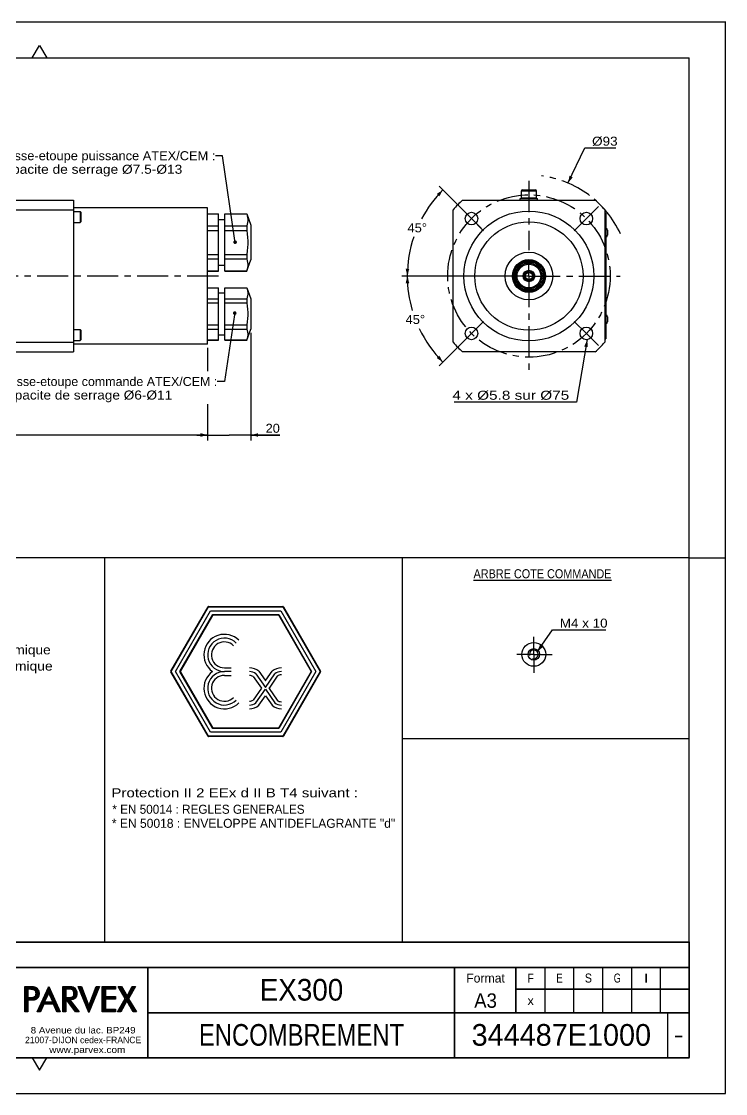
# Model space of a CAD drawing. Extents: x 0 to 420, y 0 to 297.
# Drawn here: x 224.9 to 420, y 0 to 297 of the extents above; entities that cross this region are included whole.
import ezdxf
from ezdxf.enums import TextEntityAlignment as Align

# ---------------------------------------------------------------- set-up
doc = ezdxf.new("R2010")
doc.units = 0
doc.header["$LTSCALE"] = 23.1
doc.linetypes.add('CENTER', pattern=[0.6, 0.375, -0.075, 0.075, -0.075])
doc.layers.get('0').update_dxf_attribs({"linetype": 'CONTINUOUS'})
for name, color, linetype in [('COTE', 7, 'CONTINUOUS'), ('DEFAULT_1', 7, 'CENTER'), ('NOTES', 7, 'CONTINUOUS'), ('TOUT', 7, 'CONTINUOUS')]:
    doc.layers.add(name, color=color, linetype=linetype)
doc.styles.get("Standard").update_dxf_attribs({"font": 'txt', "width": 0.8})
doc.dimstyles.get("Standard").update_dxf_attribs({"dimtxt": 0.18, "dimasz": 0.18, "dimexe": 0.18, "dimexo": 0.0625, "dimgap": 0.09, "dimtad": 0, "dimtih": 1, "dimtoh": 1, "dimdec": 4, "dimzin": 0, "dimtxsty": 'STANDARD', "dimcen": 0.09, "dimazin": 3, "dimtfac": 1, "dimtdec": 4, "dimtofl": 0, "dimtmove": 0, "dimatfit": 3, "dimtolj": 1, "dimtzin": 0})

# ---------------------------------------------------------------- blocks, each defined once
blk = doc.blocks.new('SIGLEPARVEX_BL0')
at = {"color": 2, "linetype": 'CONTINUOUS'}
for p, q in [((225.81, 22.61), (225.81, 29.66)), ((225.81, 29.66), (227.32, 29.66)), ((226, 22.61), (226, 29.66)), ((226.2, 29.66), (226.2, 22.61)), ((226.4, 22.61), (226.4, 29.66)), ((226.6, 29.66), (226.6, 22.61)), ((226.67, 28.89), (226.67, 26.6)), ((227.09, 28.89), (226.67, 28.89)), ((226.8, 28.89), (226.8, 29.66)), ((227, 29.66), (227, 28.89)), ((227.34, 28.89), (227.09, 28.89)), ((227.2, 28.89), (227.2, 29.66)), ((227.32, 29.66), (227.52, 29.66)), ((227.59, 28.87), (227.34, 28.89)), ((227.4, 29.66), (227.4, 28.89)), ((227.52, 29.66), (227.68, 29.66)), ((227.81, 28.86), (227.59, 28.87)), ((227.6, 28.87), (227.6, 29.66)), ((227.68, 29.66), (227.84, 29.64)), ((227.8, 29.64), (227.8, 28.86)), ((228, 28.82), (227.81, 28.86)), ((227.84, 29.64), (228, 29.64)), ((228, 28.82), (228, 29.64)), ((228, 29.64), (228.13, 29.62)), ((228.18, 28.78), (228, 28.82)), ((228.13, 29.62), (228.25, 29.6)), ((228.32, 28.75), (228.18, 28.78)), ((228.18, 26.69), (228.34, 26.74)), ((228.2, 29.61), (228.2, 28.78)), ((228.25, 29.6), (228.36, 29.58)), ((228.46, 28.7), (228.32, 28.75)), ((228.34, 26.74), (228.46, 26.79)), ((228.36, 29.58), (228.46, 29.57)), ((228.4, 28.72), (228.4, 29.58)), ((228.4, 25.89), (228.4, 26.77)), ((228.46, 29.57), (228.55, 29.55)), ((228.57, 28.62), (228.46, 28.7)), ((228.46, 26.79), (228.57, 26.85)), ((228.55, 29.55), (228.64, 29.51)), ((228.73, 28.46), (228.57, 28.62)), ((228.57, 26.85), (228.75, 26.99)), ((228.6, 29.53), (228.6, 28.59)), ((228.6, 26.87), (228.6, 25.94)), ((228.64, 29.51), (228.71, 29.5)), ((228.71, 29.5), (228.8, 29.46)), ((228.86, 28.25), (228.73, 28.46)), ((228.75, 26.99), (228.87, 27.18)), ((228.8, 28.34), (228.8, 29.46)), ((228.8, 29.46), (228.87, 29.42)), ((228.8, 26.01), (228.8, 27.07)), ((228.94, 28), (228.86, 28.25)), ((228.87, 29.42), (228.94, 29.39)), ((228.87, 27.18), (228.94, 27.41)), ((228.94, 29.39), (229.01, 29.35)), ((228.96, 27.7), (228.94, 28)), ((228.94, 27.41), (228.96, 27.7)), ((229, 29.36), (229, 26.11)), ((229.01, 29.35), (229.09, 29.3)), ((229.09, 29.3), (229.25, 29.18)), ((229.2, 26.27), (229.2, 29.21)), ((229.25, 29.18), (229.37, 29.03)), ((229.26, 22.61), (232.47, 29.66)), ((229.37, 29.03), (229.49, 28.86)), ((229.4, 28.99), (229.4, 26.47)), ((229.49, 28.86), (229.6, 28.66)), ((229.62, 26.83), (229.57, 26.72)), ((229.6, 26.79), (229.6, 28.66)), ((229.6, 28.66), (229.69, 28.45)), ((229.71, 27.04), (229.62, 26.83)), ((229.69, 28.45), (229.74, 28.22)), ((229.76, 27.25), (229.71, 27.04)), ((229.74, 28.22), (229.78, 27.98)), ((229.78, 27.5), (229.76, 27.25)), ((229.78, 27.98), (229.8, 27.73)), ((229.8, 27.73), (229.78, 27.5)), ((231.2, 24.76), (231.2, 26.88)), ((232.47, 27.9), (231.34, 25.44)), ((231.4, 27.32), (231.4, 25.57)), ((231.6, 26), (231.6, 27.76)), ((231.8, 28.2), (231.8, 26.44)), ((232, 26.88), (232, 28.64)), ((232.2, 29.08), (232.2, 27.32)), ((232.4, 27.76), (232.4, 29.52)), ((232.47, 29.66), (235.63, 22.61)), ((233.57, 25.44), (232.47, 27.9)), ((232.6, 29.35), (232.6, 27.59)), ((232.8, 27.14), (232.8, 28.91)), ((233, 28.46), (233, 26.7)), ((233.2, 26.25), (233.2, 28.02)), ((233.4, 27.57), (233.4, 25.81)), ((233.6, 24.76), (233.6, 27.13)), ((236.38, 22.61), (236.38, 29.66)), ((236.38, 29.66), (238.09, 29.66)), ((236.4, 22.61), (236.4, 29.66)), ((236.6, 29.66), (236.6, 22.61)), ((236.8, 22.61), (236.8, 29.66)), ((237, 29.66), (237, 22.61)), ((237.2, 22.61), (237.2, 29.66)), ((237.89, 28.96), (237.23, 28.96)), ((237.23, 28.96), (237.23, 26.6)), ((237.4, 29.66), (237.4, 28.96)), ((237.6, 28.96), (237.6, 29.66)), ((237.8, 29.66), (237.8, 28.96)), ((238.1, 28.96), (237.89, 28.96)), ((238, 28.96), (238, 29.66)), ((238.09, 29.66), (238.25, 29.66)), ((238.3, 28.94), (238.1, 28.96)), ((238.2, 29.66), (238.2, 28.95)), ((238.25, 29.66), (238.41, 29.66)), ((238.5, 28.93), (238.3, 28.94)), ((238.4, 28.94), (238.4, 29.66)), ((238.41, 29.66), (238.55, 29.64)), ((238.66, 28.89), (238.5, 28.93)), ((238.55, 29.64), (238.67, 29.64)), ((238.6, 29.64), (238.6, 28.9)), ((238.8, 28.86), (238.66, 28.89)), ((238.67, 29.64), (238.8, 29.62)), ((238.8, 28.85), (238.8, 29.62)), ((238.8, 29.62), (238.9, 29.6)), ((238.92, 28.82), (238.8, 28.86)), ((238.82, 26.7), (238.94, 26.74)), ((238.9, 29.6), (238.99, 29.6)), ((239.03, 28.77), (238.92, 28.82)), ((238.94, 26.74), (239.05, 26.79)), ((238.99, 29.6), (239.08, 29.58)), ((239, 29.6), (239, 28.78)), ((239, 26.77), (239, 26.03)), ((239.12, 28.7), (239.03, 28.77)), ((239.05, 26.79), (239.14, 26.85)), ((239.08, 29.58), (239.15, 29.57)), ((239.26, 28.52), (239.12, 28.7)), ((239.14, 26.85), (239.28, 27.01)), ((239.15, 29.57), (239.24, 29.53)), ((239.2, 28.59), (239.2, 29.55)), ((239.2, 26.09), (239.2, 26.92)), ((239.24, 29.53), (239.31, 29.5)), ((239.37, 28.3), (239.26, 28.52)), ((239.28, 27.01), (239.38, 27.2)), ((239.31, 29.5), (239.38, 29.48)), ((239.44, 28.04), (239.37, 28.3)), ((239.38, 29.48), (239.46, 29.42)), ((239.38, 27.2), (239.44, 27.43)), ((239.4, 29.46), (239.4, 28.17)), ((239.4, 27.28), (239.4, 26.15)), ((239.46, 27.73), (239.44, 28.04)), ((239.44, 27.43), (239.46, 27.73)), ((239.46, 29.42), (239.53, 29.39)), ((239.53, 29.39), (239.6, 29.35)), ((239.6, 26.27), (239.6, 29.35)), ((239.6, 29.35), (239.65, 29.3)), ((239.65, 29.3), (239.79, 29.18)), ((239.79, 29.18), (239.92, 29.02)), ((239.8, 29.16), (239.8, 26.41)), ((239.92, 29.02), (240.02, 28.86)), ((240, 26.66), (240, 28.89)), ((240.02, 28.86), (240.11, 28.66)), ((240.17, 26.99), (240.02, 26.69)), ((240.11, 28.66), (240.2, 28.45)), ((240.26, 27.33), (240.17, 26.99)), ((240.2, 28.45), (240.2, 27.12)), ((240.2, 28.45), (240.26, 28.22)), ((240.26, 28.22), (240.27, 27.98)), ((240.29, 27.73), (240.26, 27.33)), ((240.27, 27.98), (240.29, 27.73)), ((243.6, 22.45), (240.63, 29.66)), ((240.63, 29.66), (241.57, 29.66)), ((240.8, 29.24), (240.8, 29.66)), ((241, 29.66), (241, 28.75)), ((241.2, 28.27), (241.2, 29.66)), ((241.4, 29.66), (241.4, 27.78)), ((241.57, 29.66), (243.6, 24.27)), ((241.6, 27.3), (241.6, 29.58)), ((241.8, 29.04), (241.8, 26.81)), ((242, 26.33), (242, 28.51)), ((242.2, 27.98), (242.2, 25.84)), ((242.4, 25.36), (242.4, 27.45)), ((242.6, 26.92), (242.6, 24.87)), ((246.53, 29.66), (243.6, 22.45)), ((243.6, 24.27), (245.65, 29.66)), ((244.6, 26.91), (244.6, 24.92)), ((244.8, 25.41), (244.8, 27.44)), ((245, 27.96), (245, 25.9)), ((245.2, 26.39), (245.2, 28.49)), ((245.4, 29.02), (245.4, 26.88)), ((245.6, 27.37), (245.6, 29.54)), ((245.65, 29.66), (246.53, 29.66)), ((245.8, 29.66), (245.8, 27.86)), ((246, 28.35), (246, 29.66)), ((246.2, 29.66), (246.2, 28.84)), ((246.4, 29.33), (246.4, 29.66)), ((247.32, 22.61), (247.32, 29.66)), ((247.32, 29.66), (251, 29.66)), ((247.4, 29.66), (247.4, 22.61)), ((247.6, 22.61), (247.6, 29.66)), ((247.8, 29.66), (247.8, 22.61)), ((248, 22.61), (248, 29.66)), ((251, 28.89), (248.17, 28.89)), ((248.17, 28.89), (248.17, 26.9)), ((248.17, 26.9), (251, 26.9)), ((248.2, 29.66), (248.2, 28.89)), ((248.2, 26.9), (248.2, 26.13)), ((248.4, 28.89), (248.4, 29.66)), ((248.4, 26.13), (248.4, 26.9)), ((248.6, 29.66), (248.6, 28.89)), ((248.6, 26.9), (248.6, 26.13)), ((248.8, 28.89), (248.8, 29.66)), ((248.8, 26.13), (248.8, 26.9)), ((249, 29.66), (249, 28.89)), ((249, 26.9), (249, 26.13)), ((249.2, 28.89), (249.2, 29.66)), ((249.2, 26.13), (249.2, 26.9)), ((249.4, 29.66), (249.4, 28.89)), ((249.4, 26.9), (249.4, 26.13)), ((249.6, 28.89), (249.6, 29.66)), ((249.6, 26.13), (249.6, 26.9)), ((249.8, 29.66), (249.8, 28.89)), ((249.8, 26.9), (249.8, 26.13)), ((250, 28.89), (250, 29.66)), ((250, 26.13), (250, 26.9)), ((250.2, 29.66), (250.2, 28.89)), ((250.2, 26.9), (250.2, 26.13)), ((250.4, 28.89), (250.4, 29.66)), ((250.4, 26.13), (250.4, 26.9)), ((250.6, 29.66), (250.6, 28.89)), ((250.6, 26.9), (250.6, 26.13)), ((250.8, 28.89), (250.8, 29.66)), ((250.8, 26.13), (250.8, 26.9)), ((251, 29.66), (251, 28.89)), ((251, 26.9), (251, 26.13)), ((253.67, 26.35), (251.68, 29.66)), ((251.68, 29.66), (252.67, 29.66)), ((251.8, 29.66), (251.8, 29.44)), ((252, 29.11), (252, 29.66)), ((252.2, 29.66), (252.2, 28.78)), ((252.4, 28.45), (252.4, 29.66)), ((252.6, 29.66), (252.6, 28.12)), ((252.67, 29.66), (254.16, 26.97)), ((252.8, 27.78), (252.8, 29.42)), ((253, 29.06), (253, 27.45)), ((253.2, 27.12), (253.2, 28.7)), ((253.4, 28.34), (253.4, 26.79)), ((253.6, 26.45), (253.6, 27.98)), ((253.8, 27.62), (253.8, 25.11)), ((254, 25.48), (254, 27.26)), ((254.16, 26.97), (255.61, 29.66)), ((254.2, 27.04), (254.2, 25.46)), ((254.4, 25.11), (254.4, 27.41)), ((256.55, 29.66), (254.57, 26.28)), ((254.6, 27.79), (254.6, 26.33)), ((254.8, 26.67), (254.8, 28.16)), ((255, 28.53), (255, 27.01)), ((255.2, 27.35), (255.2, 28.9)), ((255.4, 29.28), (255.4, 27.7)), ((255.6, 28.04), (255.6, 29.65)), ((255.61, 29.66), (256.55, 29.66)), ((255.8, 29.66), (255.8, 28.38)), ((256, 28.72), (256, 29.66)), ((256.2, 29.66), (256.2, 29.06)), ((256.4, 29.41), (256.4, 29.66)), ((226.67, 26.6), (227.09, 26.6)), ((227.09, 25.83), (226.67, 25.83)), ((226.67, 25.83), (226.67, 22.61)), ((226.8, 25.83), (226.8, 26.6)), ((227, 26.6), (227, 25.83)), ((227.09, 26.6), (227.36, 26.6)), ((227.32, 25.83), (227.09, 25.83)), ((227.2, 25.83), (227.2, 26.6)), ((227.52, 25.83), (227.32, 25.83)), ((227.36, 26.6), (227.59, 26.61)), ((227.4, 26.6), (227.4, 25.83)), ((227.68, 25.83), (227.52, 25.83)), ((227.59, 26.61), (227.82, 26.63)), ((227.6, 25.83), (227.6, 26.62)), ((227.86, 25.83), (227.68, 25.83)), ((227.8, 26.63), (227.8, 25.83)), ((227.82, 26.63), (228.02, 26.65)), ((228, 25.85), (227.86, 25.83)), ((228, 25.85), (228, 26.65)), ((228.14, 25.85), (228, 25.85)), ((228.02, 26.65), (228.18, 26.69)), ((228.27, 25.87), (228.14, 25.85)), ((228.2, 26.69), (228.2, 25.86)), ((228.37, 25.89), (228.27, 25.87)), ((228.46, 25.9), (228.37, 25.89)), ((228.55, 25.92), (228.46, 25.9)), ((228.64, 25.96), (228.55, 25.92)), ((228.73, 25.97), (228.64, 25.96)), ((228.8, 26.01), (228.73, 25.97)), ((228.87, 26.05), (228.8, 26.01)), ((228.94, 26.08), (228.87, 26.05)), ((229.01, 26.12), (228.94, 26.08)), ((229.09, 26.17), (229.01, 26.12)), ((229.16, 26.24), (229.09, 26.17)), ((229.25, 26.29), (229.16, 26.24)), ((229.32, 26.38), (229.25, 26.29)), ((229.39, 26.45), (229.32, 26.38)), ((229.46, 26.54), (229.39, 26.45)), ((229.51, 26.63), (229.46, 26.54)), ((229.57, 26.72), (229.51, 26.63)), ((229.8, 23.8), (229.8, 22.61)), ((230, 22.61), (230, 24.24)), ((230.2, 24.68), (230.2, 22.61)), ((231.1, 24.76), (230.21, 22.61)), ((230.4, 23.09), (230.4, 25.12)), ((230.6, 25.56), (230.6, 23.57)), ((230.8, 24.06), (230.8, 26)), ((231, 26.44), (231, 24.54)), ((233.82, 24.76), (231.1, 24.76)), ((231.34, 25.44), (233.57, 25.44)), ((231.4, 25.44), (231.4, 24.76)), ((231.6, 24.76), (231.6, 25.44)), ((231.8, 25.44), (231.8, 24.76)), ((232, 24.76), (232, 25.44)), ((232.2, 25.44), (232.2, 24.76)), ((232.4, 24.76), (232.4, 25.44)), ((232.6, 25.44), (232.6, 24.76)), ((232.8, 24.76), (232.8, 25.44)), ((233, 25.44), (233, 24.76)), ((233.2, 24.76), (233.2, 25.44)), ((233.4, 25.44), (233.4, 24.76)), ((233.8, 26.68), (233.8, 24.76)), ((234.72, 22.61), (233.82, 24.76)), ((234, 24.33), (234, 26.24)), ((234.2, 25.79), (234.2, 23.85)), ((234.4, 23.38), (234.4, 25.35)), ((234.6, 24.9), (234.6, 22.9)), ((234.8, 22.61), (234.8, 24.46)), ((235, 24.01), (235, 22.61)), ((237.23, 26.6), (237.89, 26.6)), ((237.37, 25.97), (237.23, 25.97)), ((237.23, 25.97), (237.23, 22.61)), ((239.86, 22.61), (237.37, 25.97)), ((237.4, 26.6), (237.4, 25.94)), ((237.6, 25.67), (237.6, 26.6)), ((237.8, 26.6), (237.8, 25.4)), ((237.89, 26.6), (238.12, 26.6)), ((238, 25.13), (238, 26.6)), ((238.12, 26.6), (238.32, 26.61)), ((238.2, 26.6), (238.2, 24.86)), ((238.44, 25.97), (238.3, 25.97)), ((238.3, 25.97), (240.9, 22.61)), ((238.32, 26.61), (238.5, 26.63)), ((238.39, 25.85), (238.39, 24.6)), ((238.4, 25.97), (238.4, 26.62)), ((238.66, 25.97), (238.44, 25.97)), ((238.5, 26.63), (238.67, 26.67)), ((238.6, 26.65), (238.6, 25.97)), ((238.6, 25.58), (238.6, 24.32)), ((238.87, 26.01), (238.66, 25.97)), ((238.67, 26.67), (238.82, 26.7)), ((238.8, 26), (238.8, 26.7)), ((238.8, 24.05), (238.8, 25.32)), ((239.06, 26.05), (238.87, 26.01)), ((239, 25.06), (239, 23.78)), ((239.24, 26.1), (239.06, 26.05)), ((239.2, 23.51), (239.2, 24.81)), ((239.4, 26.15), (239.24, 26.1)), ((239.56, 26.24), (239.4, 26.15)), ((239.4, 24.55), (239.4, 23.24)), ((239.71, 26.33), (239.56, 26.24)), ((239.6, 22.97), (239.6, 24.29)), ((239.83, 26.44), (239.71, 26.33)), ((239.8, 24.03), (239.8, 22.7)), ((240.02, 26.69), (239.83, 26.44)), ((240, 22.61), (240, 23.77)), ((242.8, 24.38), (242.8, 26.38)), ((243, 25.85), (243, 23.9)), ((243.2, 23.41), (243.2, 25.32)), ((243.4, 24.79), (243.4, 22.93)), ((243.6, 22.46), (243.6, 24.28)), ((243.8, 24.8), (243.8, 22.95)), ((244, 23.44), (244, 25.33)), ((244.2, 25.86), (244.2, 23.93)), ((244.4, 24.42), (244.4, 26.38)), ((251, 26.13), (248.17, 26.13)), ((248.17, 26.13), (248.17, 23.38)), ((251.5, 22.61), (253.67, 26.35)), ((252.2, 23.83), (252.2, 22.61)), ((252.4, 22.61), (252.4, 24.17)), ((254.09, 25.65), (252.48, 22.61)), ((252.6, 24.52), (252.6, 22.85)), ((252.8, 23.23), (252.8, 24.86)), ((253, 25.2), (253, 23.6)), ((253.2, 23.98), (253.2, 25.55)), ((253.4, 25.89), (253.4, 24.36)), ((253.6, 24.73), (253.6, 26.24)), ((255.82, 22.61), (254.09, 25.65)), ((254.57, 26.28), (256.8, 22.61)), ((254.6, 26.23), (254.6, 24.76)), ((254.8, 24.4), (254.8, 25.9)), ((255, 25.57), (255, 24.05)), ((255.2, 23.7), (255.2, 25.24)), ((255.4, 24.91), (255.4, 23.35)), ((255.6, 22.99), (255.6, 24.58)), ((255.8, 24.25), (255.8, 22.64)), ((256, 22.61), (256, 23.92)), ((226.67, 22.61), (225.81, 22.61)), ((230.21, 22.61), (229.26, 22.61)), ((229.4, 22.92), (229.4, 22.61)), ((229.6, 22.61), (229.6, 23.36)), ((235.63, 22.61), (234.72, 22.61)), ((235.2, 22.61), (235.2, 23.57)), ((235.4, 23.12), (235.4, 22.61)), ((235.6, 22.61), (235.6, 22.68)), ((237.23, 22.61), (236.38, 22.61)), ((240.9, 22.61), (239.86, 22.61)), ((240.2, 23.51), (240.2, 22.61)), ((240.4, 22.61), (240.4, 23.25)), ((240.6, 22.99), (240.6, 22.61)), ((240.8, 22.61), (240.8, 22.73)), ((251, 22.61), (247.32, 22.61)), ((248.17, 23.38), (251, 23.38)), ((248.2, 23.38), (248.2, 22.61)), ((248.4, 22.61), (248.4, 23.38)), ((248.6, 23.38), (248.6, 22.61)), ((248.8, 22.61), (248.8, 23.38)), ((249, 23.38), (249, 22.61)), ((249.2, 22.61), (249.2, 23.38)), ((249.4, 23.38), (249.4, 22.61)), ((249.6, 22.61), (249.6, 23.38)), ((249.8, 23.38), (249.8, 22.61)), ((250, 22.61), (250, 23.38)), ((250.2, 23.38), (250.2, 22.61)), ((250.4, 22.61), (250.4, 23.38)), ((250.6, 23.38), (250.6, 22.61)), ((250.8, 22.61), (250.8, 23.38)), ((251, 23.38), (251, 22.61)), ((252.48, 22.61), (251.5, 22.61)), ((251.6, 22.61), (251.6, 22.8)), ((251.8, 23.14), (251.8, 22.61)), ((252, 22.61), (252, 23.48)), ((256.8, 22.61), (255.82, 22.61)), ((256.2, 23.59), (256.2, 22.61)), ((256.4, 22.61), (256.4, 23.26)), ((256.6, 22.93), (256.6, 22.61))]:
    blk.add_line(p, q, dxfattribs=at)
at = {"color": 7, "linetype": 'CONTINUOUS'}
for q in [(238.91, 25.16), (238.95, 25.1)]:
    blk.add_line((238.39, 25.85), q, dxfattribs=at)
blk = doc.blocks.new('*D1')
at = {"layer": 'COTE', "color": 2, "linetype": 'CONTINUOUS'}
for p, q in [((364.52, 226.48), (330.31, 226.48)), ((352.25, 213.22), (340.62, 201.59))]:
    blk.add_line(p, q, dxfattribs=at)
for start, end in [(180, 196.448), (205.5617, 225)]:
    blk.add_arc((365.52, 226.48), 33.71, start, end, dxfattribs=at)
for points in [[(331.81, 226.48), (332.37, 224.5), (331.37, 224.47)], [(341.68, 202.65), (339.95, 203.76), (340.68, 204.44)]]:
    blk.add_solid(points, dxfattribs=at)
blk.add_text('45%%d', height=2.5, dxfattribs=at).set_placement((331.33, 213.19), (336.75, 213.19), align=Align.FIT)
blk = doc.blocks.new('*D2')
at = {"layer": 'COTE', "color": 2, "linetype": 'CONTINUOUS'}
for p, q in [((352.25, 239.75), (340.62, 251.38)), ((364.52, 226.48), (330.31, 226.48))]:
    blk.add_line(p, q, dxfattribs=at)
for start, end in [(135, 151.95), (161.2219, 180)]:
    blk.add_arc((365.52, 226.48), 33.71, start, end, dxfattribs=at)
for points in [[(341.68, 250.31), (340.68, 248.52), (339.95, 249.2)], [(331.81, 226.48), (331.37, 228.49), (332.37, 228.46)]]:
    blk.add_solid(points, dxfattribs=at)
blk.add_text('45%%d', height=2.5, dxfattribs=at).set_placement((331.86, 238.58), (337.28, 238.58), align=Align.FIT)
blk = doc.blocks.new('*D3')
at = {"layer": 'COTE', "color": 2, "linetype": 'CONTINUOUS'}
for p, q in [((142.99, 207.11), (142.99, 180.93)), ((276.49, 206.58), (276.49, 200.12)), ((276.49, 190.96), (276.49, 180.93)), ((142.99, 182.43), (209.74, 182.43)), ((276.49, 182.43), (209.74, 182.43))]:
    blk.add_line(p, q, dxfattribs=at)
for points in [[(144.99, 182.93), (142.99, 182.43), (144.99, 181.93)], [(274.49, 181.93), (276.49, 182.43), (274.49, 182.93)]]:
    blk.add_solid(points, dxfattribs=at)
blk.add_text('225 Maxi', height=2.5, dxfattribs=at).set_placement((201.79, 183.05), (216.5, 183.05), align=Align.FIT)
blk = doc.blocks.new('*D4')
at = {"layer": 'COTE', "color": 2, "linetype": 'CONTINUOUS'}
for p, q in [((288.49, 210.78), (288.49, 180.93)), ((276.49, 182.43), (273.49, 182.43)), ((273.49, 182.43), (282.49, 182.43)), ((276.49, 183.75), (276.49, 180.93)), ((296.5, 182.43), (282.49, 182.43)), ((288.49, 182.43), (296.5, 182.43))]:
    blk.add_line(p, q, dxfattribs=at)
for points in [[(274.49, 181.93), (276.49, 182.43), (274.49, 182.93)], [(290.49, 182.93), (288.49, 182.43), (290.49, 181.93)]]:
    blk.add_solid(points, dxfattribs=at)
blk.add_text('20', height=2.5, dxfattribs=at).set_placement((292.57, 183.05), (296.5, 183.05), align=Align.FIT)

msp = doc.modelspace()

# ---------------------------------------------------------------- linework, layer by layer
at = {"color": 7, "linetype": 'CONTINUOUS'}
for p, q in [((420, 0), (420, 297)), ((419.80021, 296.80015), (0.00021, 296.80015)), ((227.90011, 286.90018), (229.9, 290.36405)), ((229.9, 290.36405), (231.9, 286.9)), ((9.9, 286.90018), (409.9, 286.90018)), ((409.9, 9.90019), (409.9, 286.9)), ((363.41927, 248.10147), (363.41927, 250.12047)), ((363.65927, 250.36047), (367.37927, 250.36047)), ((367.61927, 248.10147), (367.61927, 250.12047)), ((142.98717, 247.48047), (239.28718, 247.48047)), ((239.28718, 247.48047), (239.28718, 205.48047)), ((347.15055, 247.48047), (383.88799, 247.48047)), ((363.11927, 247.48047), (363.11927, 247.96047)), ((363.11927, 247.96047), (367.91927, 247.96047)), ((363.56027, 247.96047), (363.41927, 248.10147)), ((363.41927, 248.10147), (367.61927, 248.10147)), ((367.47827, 247.96047), (367.61927, 248.10147)), ((367.91927, 247.48047), (367.91927, 247.96047)), ((165.78717, 244.84919), (239.28718, 244.84919)), ((239.28717, 244.31464), (241.20717, 244.31464)), ((276.48717, 245.38047), (239.28718, 245.38047)), ((241.37217, 244.14964), (241.20717, 244.31464)), ((241.20717, 244.31463), (241.20717, 241.31464)), ((241.38717, 244.13464), (241.37217, 244.14964)), ((241.38717, 244.16464), (241.38717, 241.46464)), ((276.48717, 207.5807), (276.48717, 245.38024)), ((276.48717, 243.70047), (279.48719, 243.70047)), ((276.48717, 243.66558), (279.48719, 243.66558)), ((279.48719, 227.86047), (279.48719, 243.70047)), ((281.28718, 243.70047), (287.3516, 243.70047)), ((281.28718, 227.86047), (281.28718, 243.70047)), ((281.28718, 243.66558), (287.3516, 243.66558)), ((287.3516, 243.70047), (287.3516, 243.66558)), ((287.3516, 243.70047), (288.48717, 240.58046)), ((344.51927, 208.11175), (344.51927, 244.84919)), ((386.51927, 244.84919), (386.51927, 208.11175)), ((386.51927, 243.88047), (386.81927, 243.88047)), ((386.81927, 243.88047), (386.81927, 209.08047)), ((239.28717, 241.31464), (241.20717, 241.31464)), ((241.37217, 241.47964), (241.20717, 241.31464)), ((241.38717, 241.49464), (241.37217, 241.47964)), ((279.48719, 242.11647), (281.28718, 242.11647)), ((288.48717, 240.58046), (288.48717, 230.98047)), ((276.48717, 240.36613), (279.48719, 240.36613)), ((276.48717, 239.07993), (279.48719, 239.07993)), ((281.28718, 240.36613), (287.3516, 240.36613)), ((281.28718, 239.07993), (287.3516, 239.07993)), ((287.3516, 240.36613), (287.3516, 239.07993)), ((387.29927, 239.20047), (387.29927, 237.76047)), ((276.48717, 232.481), (279.48719, 232.481)), ((281.28718, 232.481), (287.3516, 232.481)), ((287.3516, 232.481), (287.3516, 231.19481)), ((276.48717, 231.19481), (279.48719, 231.19481)), ((279.48719, 229.44446), (281.28718, 229.44446)), ((281.28718, 231.19481), (287.3516, 231.19481)), ((287.3628, 227.89128), (288.48717, 230.98047)), ((276.48717, 227.89536), (279.48719, 227.89536)), ((276.48717, 227.86047), (279.48719, 227.86047)), ((281.28718, 227.89536), (287.3516, 227.89536)), ((281.28718, 227.86047), (287.3516, 227.86047)), ((287.35159, 227.86047), (287.3628, 227.89128)), ((287.3516, 227.89536), (287.3516, 227.86047)), ((276.48717, 223.24047), (279.48719, 223.24047)), ((276.48717, 223.2085), (279.48719, 223.2085)), ((279.48719, 208.72047), (279.48719, 223.24047)), ((281.28718, 223.24047), (287.37341, 223.24047)), ((281.28718, 208.72047), (281.28718, 223.24047)), ((281.28718, 223.2085), (287.37341, 223.2085)), ((287.37341, 223.24047), (287.37341, 223.2085)), ((287.37342, 223.24047), (288.48717, 220.18047)), ((276.48717, 220.18398), (279.48719, 220.18398)), ((279.48719, 221.78846), (281.28718, 221.78846)), ((281.28718, 220.18398), (287.37341, 220.18398)), ((287.37341, 220.18398), (287.37341, 219.00496)), ((288.48717, 220.18047), (288.48717, 211.78047)), ((276.48717, 219.00496), (279.48719, 219.00496)), ((281.28718, 219.00496), (287.37341, 219.00496)), ((387.29927, 215.20047), (387.29927, 213.76047)), ((239.28717, 211.6463), (241.20717, 211.6463)), ((241.37217, 211.4813), (241.20717, 211.6463)), ((241.20717, 211.6463), (241.20717, 208.64631)), ((241.38717, 211.4663), (241.37217, 211.4813)), ((241.38717, 211.4963), (241.38717, 208.7963)), ((276.48717, 212.95598), (279.48719, 212.95598)), ((276.48717, 211.77696), (279.48719, 211.77696)), ((281.28718, 212.95598), (287.37341, 212.95598)), ((281.28718, 211.77696), (287.37341, 211.77696)), ((287.37341, 212.95598), (287.37341, 211.77696)), ((287.37342, 208.72047), (288.48717, 211.78047)), ((165.78717, 208.11175), (239.28718, 208.11175)), ((239.28717, 208.6463), (241.20717, 208.6463)), ((241.37217, 208.8113), (241.20717, 208.6463)), ((241.38717, 208.8263), (241.37217, 208.8113)), ((276.48717, 208.75247), (279.48719, 208.75247)), ((276.48717, 208.72047), (279.48719, 208.72047)), ((279.48719, 210.17248), (281.28718, 210.17248)), ((281.28718, 208.75247), (287.37341, 208.75247)), ((281.28718, 208.72047), (287.37341, 208.72047)), ((287.37341, 208.75247), (287.37341, 208.72047)), ((386.51927, 209.08047), (386.81927, 209.08047)), ((142.98717, 205.48047), (239.28718, 205.48047)), ((276.48717, 207.58047), (239.28718, 207.58047)), ((383.88799, 205.48047), (347.15055, 205.48047)), ((247.91877, 148.37921), (247.92229, 41.84581)), ((330.39395, 148.37992), (330.39274, 41.91091)), ((409.9, 148.4), (419.7999, 148.4)), ((419.7999, 148.4), (420, 148.4)), ((266.30461, 116.98365), (276.62385, 134.85729)), ((266.41404, 116.92048), (276.73328, 134.7941)), ((267.60558, 116.92057), (277.32906, 133.76218)), ((276.73328, 134.92046), (297.3719, 134.92046)), ((276.73328, 134.7941), (297.3719, 134.7941)), ((277.32906, 133.76218), (296.77609, 133.7622)), ((296.77609, 133.7622), (306.49952, 116.92064)), ((297.3719, 134.7941), (307.69124, 116.92066)), ((297.4813, 134.85732), (307.80067, 116.98383)), ((268.79714, 116.92057), (277.92484, 132.73024)), ((268.94306, 116.92054), (277.99778, 132.60385)), ((277.92484, 132.73024), (296.18029, 132.73027)), ((277.99778, 132.60385), (296.10732, 132.6039)), ((296.10732, 132.6039), (305.16189, 116.92061)), ((296.18029, 132.73027), (305.3078, 116.92064)), ((276.62385, 98.98367), (266.30461, 116.85728)), ((276.73328, 99.04689), (266.41404, 116.92048)), ((277.3291, 100.07881), (267.60558, 116.92057)), ((277.92491, 101.11075), (268.79714, 116.92057)), ((277.99785, 101.23709), (268.94306, 116.92054)), ((281.13443, 117.95249), (283.02983, 117.95249)), ((283.02983, 116.89951), (281.13446, 116.89951)), ((281.13446, 115.84649), (283.02983, 115.84649)), ((289.87946, 116.26116), (292.50204, 112.51572)), ((290.66471, 116.97552), (292.39852, 114.49938)), ((292.50204, 112.51572), (295.12459, 116.26113)), ((292.60554, 114.49938), (294.33936, 116.97557)), ((305.16189, 116.92061), (296.107, 101.23709)), ((305.3078, 116.92064), (296.17999, 101.11075)), ((306.49952, 116.92064), (296.77577, 100.07881)), ((307.69124, 116.92066), (297.37158, 99.04689)), ((307.80067, 116.85746), (297.48098, 98.98372)), ((289.1111, 115.52271), (291.39127, 112.26631)), ((295.78945, 115.5952), (293.5093, 112.3388)), ((291.39127, 112.26631), (289.11112, 109.00989)), ((289.87946, 108.27149), (292.50204, 112.0169)), ((290.66471, 107.55706), (292.50204, 110.18106)), ((292.50204, 112.0169), (295.12459, 108.27152)), ((292.50204, 110.18106), (294.33939, 107.55706)), ((293.5093, 112.19382), (295.78945, 108.93743)), ((296.17999, 101.11075), (277.92491, 101.11075)), ((296.107, 101.23709), (277.99785, 101.23709)), ((297.37158, 99.04689), (276.73328, 99.04689)), ((297.37155, 98.92053), (276.73328, 98.92053)), ((296.77577, 100.07881), (277.3291, 100.07881)), ((330.51229, 98.31936), (409.87704, 98.33121)), ((9.9, 41.9), (409.9, 41.9)), ((9.9, 34.90006), (409.9, 34.90006)), ((259.90043, 9.90002), (259.90043, 34.90006)), ((344.90037, 9.90002), (344.90037, 34.90006)), ((361.90037, 22.40019), (361.90037, 34.90006)), ((361.90037, 28.90019), (409.9, 28.90019)), ((259.90043, 22.40019), (409.9, 22.40019)), ((9.9, 9.90002), (409.9, 9.90002)), ((227.90009, 9.90002), (229.9, 6.43587)), ((229.9, 6.43587), (231.90002, 9.90002)), ((0, 0), (420, 0))]:
    msp.add_line(p, q, dxfattribs=at)
at = {"color": 1, "linetype": 'CONTINUOUS'}
for p, q in [((17.9, 286.9), (409.9, 286.9)), ((227.90011, 286.90018), (227.9, 286.9)), ((409.9, 34.90006), (409.90037, 34.90006)), ((409.9, 28.90019), (409.90037, 28.90019)), ((409.9, 22.40019), (409.90037, 22.40019)), ((409.9, 9.90019), (227.9, 9.90019)), ((227.9, 9.90019), (227.90009, 9.90002))]:
    msp.add_line(p, q, dxfattribs=at)
at = {"color": 9, "linetype": 'CONTINUOUS'}
for p, q in [((363.41927, 250.12047), (367.61927, 250.12047)), ((386.51927, 242.68047), (386.81927, 242.68047)), ((386.51927, 210.28047), (386.81927, 210.28047))]:
    msp.add_line(p, q, dxfattribs=at)
at = {"color": 2, "linetype": 'CONTINUOUS'}
for p, q in [((241.35717, 244.16464), (241.38717, 244.16464)), ((241.35717, 241.46464), (241.38717, 241.46464)), ((241.35717, 211.4963), (241.38717, 211.4963)), ((241.35717, 208.7963), (241.38717, 208.7963)), ((10, 42), (410, 42)), ((410, 10), (410, 42)), ((10, 35), (410, 35)), ((260, 10), (260, 35)), ((345, 10), (345, 35)), ((362, 22.5), (362, 35)), ((362, 35), (410, 35)), ((362, 22.5), (362, 35)), ((370, 22.5), (370, 35)), ((378, 22.5), (378, 35)), ((386, 22.5), (386, 35)), ((394, 22.5), (394, 35)), ((402, 22.5), (402, 35)), ((410, 22.5), (410, 35)), ((362, 29), (410, 29)), ((362, 29), (410, 29)), ((260, 22.5), (410, 22.5)), ((362, 22.5), (410, 22.5)), ((404, 10), (404, 22.5)), ((10, 10), (410, 10))]:
    msp.add_line(p, q, dxfattribs=at)
at = {"color": 7, "linetype": 'CONTINUOUS'}
for points in [[(287.3516, 243.66558), (287.47741, 243.19167), (287.56373, 242.72189), (287.60805, 242.25146), (287.60802, 241.78012), (287.5637, 241.30967), (287.47739, 240.83999), (287.3516, 240.36613)], [(287.3516, 239.07993), (287.47741, 238.13209), (287.56373, 237.19255), (287.60805, 236.25167), (287.60802, 235.30901), (287.5637, 234.36811), (287.47739, 233.42875), (287.3516, 232.481)], [(287.3516, 231.19481), (287.47741, 230.7209), (287.56373, 230.25114), (287.60805, 229.78069), (287.60802, 229.30934), (287.5637, 228.83892), (287.47739, 228.36921), (287.3516, 227.89536)], [(287.37341, 223.2085), (287.48877, 222.77407), (287.56788, 222.34345), (287.60851, 221.9122), (287.60851, 221.48015), (287.56785, 221.0489), (287.48874, 220.61836), (287.37341, 220.18398)], [(287.37341, 219.00496), (287.48877, 218.13612), (287.56788, 217.27487), (287.60851, 216.41242), (287.60851, 215.54829), (287.56785, 214.68581), (287.48874, 213.82471), (287.37341, 212.95598)], [(287.37341, 211.77696), (287.48877, 211.34253), (287.56788, 210.91191), (287.60851, 210.48068), (287.60851, 210.04861), (287.56785, 209.61738), (287.48874, 209.18682), (287.37341, 208.75247)]]:
    msp.add_lwpolyline(points, dxfattribs=at)
for centre, radius in [((365.51927, 226.48047), 18), ((349.60937, 242.39037), 1.74), ((381.42917, 242.39037), 1.74), ((365.51927, 226.48047), 15), ((365.51927, 226.48047), 6.6), ((365.51927, 226.48047), 4.551), ((365.51927, 226.48047), 4.5), ((365.51927, 226.48047), 3.94641), ((365.51927, 226.48047), 3.6), ((365.51927, 226.48047), 3.3), ((365.51927, 226.48047), 1.59), ((365.51927, 226.48047), 1.29), ((365.51927, 226.48047), 0.99), ((349.60937, 210.57057), 1.74), ((381.42917, 210.57057), 1.74), ((366.85859, 121.65934), 3.3), ((366.85859, 121.65934), 1.59)]:
    msp.add_circle(centre, radius, dxfattribs=at)
at = {"color": 9, "linetype": 'CONTINUOUS'}
msp.add_circle((365.51927, 226.48047), 4.2, dxfattribs=at)
at = {"color": 7, "linetype": 'CONTINUOUS'}
for centre, radius, start, end in [((363.65927, 250.12047), 0.24, 90, 180), ((367.37927, 250.12047), 0.24, 0, 90), ((365.51927, 226.48047), 27.9, 131.1762247, 138.8237753), ((365.51927, 226.48047), 27.9, 41.1762247, 48.8237753), ((386.81927, 239.20047), 0.48, 0, 90), ((386.81927, 237.76047), 0.48, 270, 360), ((386.81927, 215.20047), 0.48, 0, 90), ((386.81927, 213.76047), 0.48, 270, 360), ((365.51927, 226.48047), 27.9, 221.1762247, 228.8237753), ((365.51927, 226.48047), 27.9, 311.1762247, 318.8237753), ((276.73328, 134.7941), 0.12637, 90.0006529, 149.9944106), ((297.37191, 134.79414), 0.12633, 30.0077107, 90.0053174), ((281.13445, 121.53267), 5.68613, 45.0001154, 234.569468), ((281.13444, 121.53267), 4.63316, 44.9998888, 270.0001886), ((281.13444, 121.53267), 3.58017, 44.9998772, 269.999894), ((266.41404, 116.92046), 0.12636, 149.9983099, 210.0016901), ((281.13445, 112.26633), 5.68614, 125.4303906, 315.0001632), ((281.13445, 112.26633), 4.63318, 89.9999147, 315.0001437), ((281.13447, 112.26633), 3.58016, 90.0001743, 315.0001911), ((288.08431, 114.05622), 2.84328, 50.8492508, 90.0000685), ((288.08437, 114.05631), 3.89616, 48.5267338, 90.0002672), ((288.08433, 114.0564), 1.79007, 54.9986642, 89.9982789), ((294.34, 116.9742), 0.00151, 69.4227041, 114.9900279), ((296.91919, 114.06042), 3.89202, 89.9929938, 131.4946901), ((296.91966, 114.05627), 2.84319, 89.9994336, 129.1504739), ((296.91977, 114.05625), 1.91658, 90.0023917, 124.9993198), ((307.69122, 116.92065), 0.12638, 330.0035488, 29.9964512), ((292.50203, 114.57184), 0.12636, 214.9941444, 325.0058556), ((295.89306, 115.52262), 0.1265, 125.0098555, 144.9901445), ((293.61282, 112.26631), 0.12638, 145.0002907, 214.9997093), ((288.08426, 110.47637), 2.84328, 270.0014666, 309.1522843), ((288.08439, 110.4762), 1.79004, 269.9996419, 305.000376), ((288.08437, 110.47624), 3.89612, 270.0000799, 311.4742786), ((296.91972, 110.47624), 3.89612, 228.5257214, 269.9999201), ((296.91974, 110.47597), 2.84292, 230.8430354, 269.999417), ((295.893, 109.00994), 0.12641, 215.0013131, 234.9968408), ((296.91967, 110.47585), 1.91609, 234.9939704, 270.0005253), ((276.73326, 99.04689), 0.12636, 210.0175815, 270.0062071), ((297.37154, 99.04689), 0.12636, 270.0045746, 330.0073133)]:
    msp.add_arc(centre, radius, start, end, dxfattribs=at)
at = {"color": 2, "linetype": 'CONTINUOUS'}
for centre in [(365.51927, 226.48047), (366.85859, 121.65934)]:
    msp.add_arc(centre, 1.2, 255, 195, dxfattribs=at)
at = {"layer": 'DEFAULT_1', "color": 2, "linetype": 'CENTER'}
for p, q in [((365.51927, 252.86198), (365.51927, 233.68047)), ((349.60937, 242.39037), (346.25768, 245.74206)), ((381.42917, 242.39037), (384.78086, 245.74206)), ((349.60937, 242.39037), (352.96105, 239.03869)), ((381.42917, 242.39037), (378.07749, 239.03869)), ((365.51927, 226.48047), (365.51927, 229.48053)), ((279.46559, 226.48047), (125.86803, 226.48047)), ((365.51927, 226.48047), (340.36541, 226.48047)), ((365.51927, 226.48047), (365.51927, 200.25241)), ((365.51927, 226.48047), (390.82428, 226.48047)), ((349.60937, 210.57057), (352.96105, 213.92225)), ((381.42917, 210.57057), (378.07749, 213.92225)), ((349.60937, 210.57057), (346.25768, 207.21888)), ((381.42917, 210.57057), (384.78086, 207.21888)), ((366.85859, 121.65934), (366.85859, 126.51325)), ((366.85859, 121.65934), (362.1834, 121.65934)), ((366.85859, 121.65934), (366.85859, 116.55026)), ((366.85859, 121.65934), (371.91469, 121.65934))]:
    msp.add_line(p, q, dxfattribs=at)
msp.add_circle((365.51927, 226.48047), 22.5, dxfattribs=at)
at = {"layer": 'NOTES', "color": 2, "linetype": 'CONTINUOUS'}
for p, q in [((376.34103, 252.22601), (381.00937, 261.95276)), ((381.00937, 261.95276), (389.61651, 261.95276)), ((280.64367, 259.80098), (278.64367, 259.80098)), ((284.02435, 236.34773), (280.64367, 259.80098)), ((283.92652, 215.7055), (281.17244, 197.25311)), ((381.6768, 208.84828), (378.69088, 191.57579)), ((281.17244, 197.25311), (279.17244, 197.25311)), ((378.69088, 191.57579), (344.78612, 191.57579)), ((367.8294, 122.3647), (372.08755, 128.44941)), ((372.08755, 128.44941), (386.82565, 128.44941))]:
    msp.add_line(p, q, dxfattribs=at)
at = {"layer": 'NOTES', "color": 2, "linetype": 'CONTINUOUS', "const_width": 0.5}
for points in [[(283.84568, 235.85284, 1), (284.34568, 235.85284, 1), (283.84568, 235.85284)], [(283.75033, 216.20002, 1), (284.25033, 216.20002, 1), (283.75033, 216.20002)]]:
    msp.add_lwpolyline(points, format="xyb", dxfattribs=at)
at = {"layer": 'NOTES', "color": 2, "linetype": 'CONTINUOUS'}
for points in [[(376.34103, 252.22601), (376.75565, 254.24543), (377.65719, 253.81274)], [(381.6768, 208.84828), (381.8288, 206.79234), (380.84342, 206.96268)], [(367.8294, 122.3647), (368.56647, 124.28999), (369.38577, 123.71663)]]:
    msp.add_solid(points, dxfattribs=at)
at = {"layer": 'TOUT', "color": 7, "linetype": 'CONTINUOUS'}
msp.add_line((409.90815, 148.37795), (9.9137, 148.39104), dxfattribs=at)
at = {"layer": 'TOUT', "color": 3, "linetype": 'CENTER'}
msp.add_arc((365.51849, 226.47993), 27.92826, 24.7231246, 82.8671278, dxfattribs=at)

# ---------------------------------------------------------------- block references
at = {"color": 2, "linetype": 'CONTINUOUS'}
msp.add_blockref('SIGLEPARVEX_BL0', (0, 0), dxfattribs=at)

# ---------------------------------------------------------------- texts
for s, height, p, p2 in [('CT + FR 1 : Protecteur thermique', 2.5, (176.76707, 121.67557), (233.01707, 121.67557)), ('CT + FR 2 : Protecteur thermique', 2.5, (176.76707, 117.17558), (233.55278, 117.17558)), ('Protection II 2 EEx d II B T4 suivant :', 2.5, (249.81839, 82.06771), (318.15172, 82.06771)), ('* EN 50014 : REGLES GENERALES', 2.5, (250.08667, 77.50693), (303.36048, 77.50693)), ('* EN 50018 : ENVELOPPE ANTIDEFLAGRANTE "d"', 2.5, (249.95253, 73.61685), (328.46444, 73.61685)), ('Format', 2.5, (348.14286, 30.75), (358.85714, 30.75)), ('F', 2.5, (365.10714, 30.75), (366.89286, 30.75)), ('E', 2.5, (373.10714, 30.75), (374.89286, 30.75)), ('S', 2.5, (381.01786, 30.75), (382.98214, 30.75)), ('G', 2.5, (389.01786, 30.75), (390.98214, 30.75)), ('I', 2.5, (397.19643, 30.75), (398.80357, 30.75)), ('EX300', 6, (290.92857, 25.75), (314.07143, 25.75)), ('A3', 4, (350.35714, 23.75), (356.64286, 23.75)), ('x', 2.5, (365.10714, 24.5), (366.89286, 24.5)), ('8 Avenue du lac. BP249', 1.8, (227.47143, 16.65), (256.52857, 16.65)), ('ENCOMBREMENT', 6, (274.07143, 13.25), (330.92857, 13.25)), ('344487E1000', 6, (349.64286, 13.25), (399.35714, 13.25)), ('21007-DIJON cedex-FRANCE', 1.8, (225.90714, 13.95), (258.09286, 13.95)), ('-', 4, (405.57143, 14.25), (408.42857, 14.25)), ('   www.parvex.com', 1.8, (230.3, 11.25), (253.7, 11.25))]:
    msp.add_text(s, height=height, dxfattribs=at).set_placement(p, p2, align=Align.FIT)
at = {"layer": 'NOTES', "color": 2, "linetype": 'CONTINUOUS'}
for s, p, p2 in [('%%c93', (383.00937, 262.57776), (390.0927, 262.57776)), ('Presse-etoupe puissance ATEX/CEM :', (217.45319, 258.55098), (278.64367, 258.55098)), ('Capacite de serrage %%c7.5-%%c13', (217.45319, 254.80098), (269.477, 254.80098)), ('Presse-etoupe commande ATEX/CEM :', (218.22005, 196.00311), (279.17244, 196.00311)), ('Capacite de serrage %%c6-%%c11', (218.22005, 192.25311), (266.67244, 192.25311)), ('4 x %%c5.8 sur %%c75', (344.30993, 192.20079), (376.69088, 192.20079)), ('%%uARBRE COTE COMMANDE', (350.17582, 142.75588), (388.39011, 142.75588)), ('M4 x 10', (374.08755, 129.07441), (387.30184, 129.07441))]:
    msp.add_text(s, height=2.5, dxfattribs=at).set_placement(p, p2, align=Align.FIT)

# ---------------------------------------------------------------- dimensions: what is measured, and where the dimension line sits
at = {"layer": 'COTE', "color": 2, "linetype": 'CONTINUOUS'}
for base, line1, line2, picture, middle in [((335.77179, 242.33082), ((352.25395, 239.74579), (340.62433, 251.37542)), ((330.3125, 226.48047), (364.51927, 226.48047)), '*D2', (334.56908, 239.83082)), ((333.19188, 216.93658), ((364.51927, 226.48047), (330.3125, 226.48047)), ((340.62433, 201.58553), (352.25395, 213.21515)), '*D1', (334.03767, 214.43658))]:
    dim = msp.add_angular_dim_2l(base=base, line1=line1, line2=line2, dimstyle='Standard', dxfattribs=at)
    dim.commit()
    dim.dimension.update_dxf_attribs({"geometry": picture, "text_midpoint": middle})
for base, p1, p2, picture, middle in [((288.48717, 182.42895), (276.48717, 180.92895), (288.48717, 210.78047), '*D4', (294.53518, 184.30395)), ((276.48717, 182.42895), (142.98717, 207.11175), (276.48717, 206.58047), '*D3', (209.14437, 184.30395))]:
    dim = msp.add_linear_dim(base=base, p1=p1, p2=p2, dimstyle='Standard', dxfattribs=at)
    dim.commit()
    dim.dimension.update_dxf_attribs({"geometry": picture, "text_midpoint": middle})

doc.saveas('drawing.dxf')
